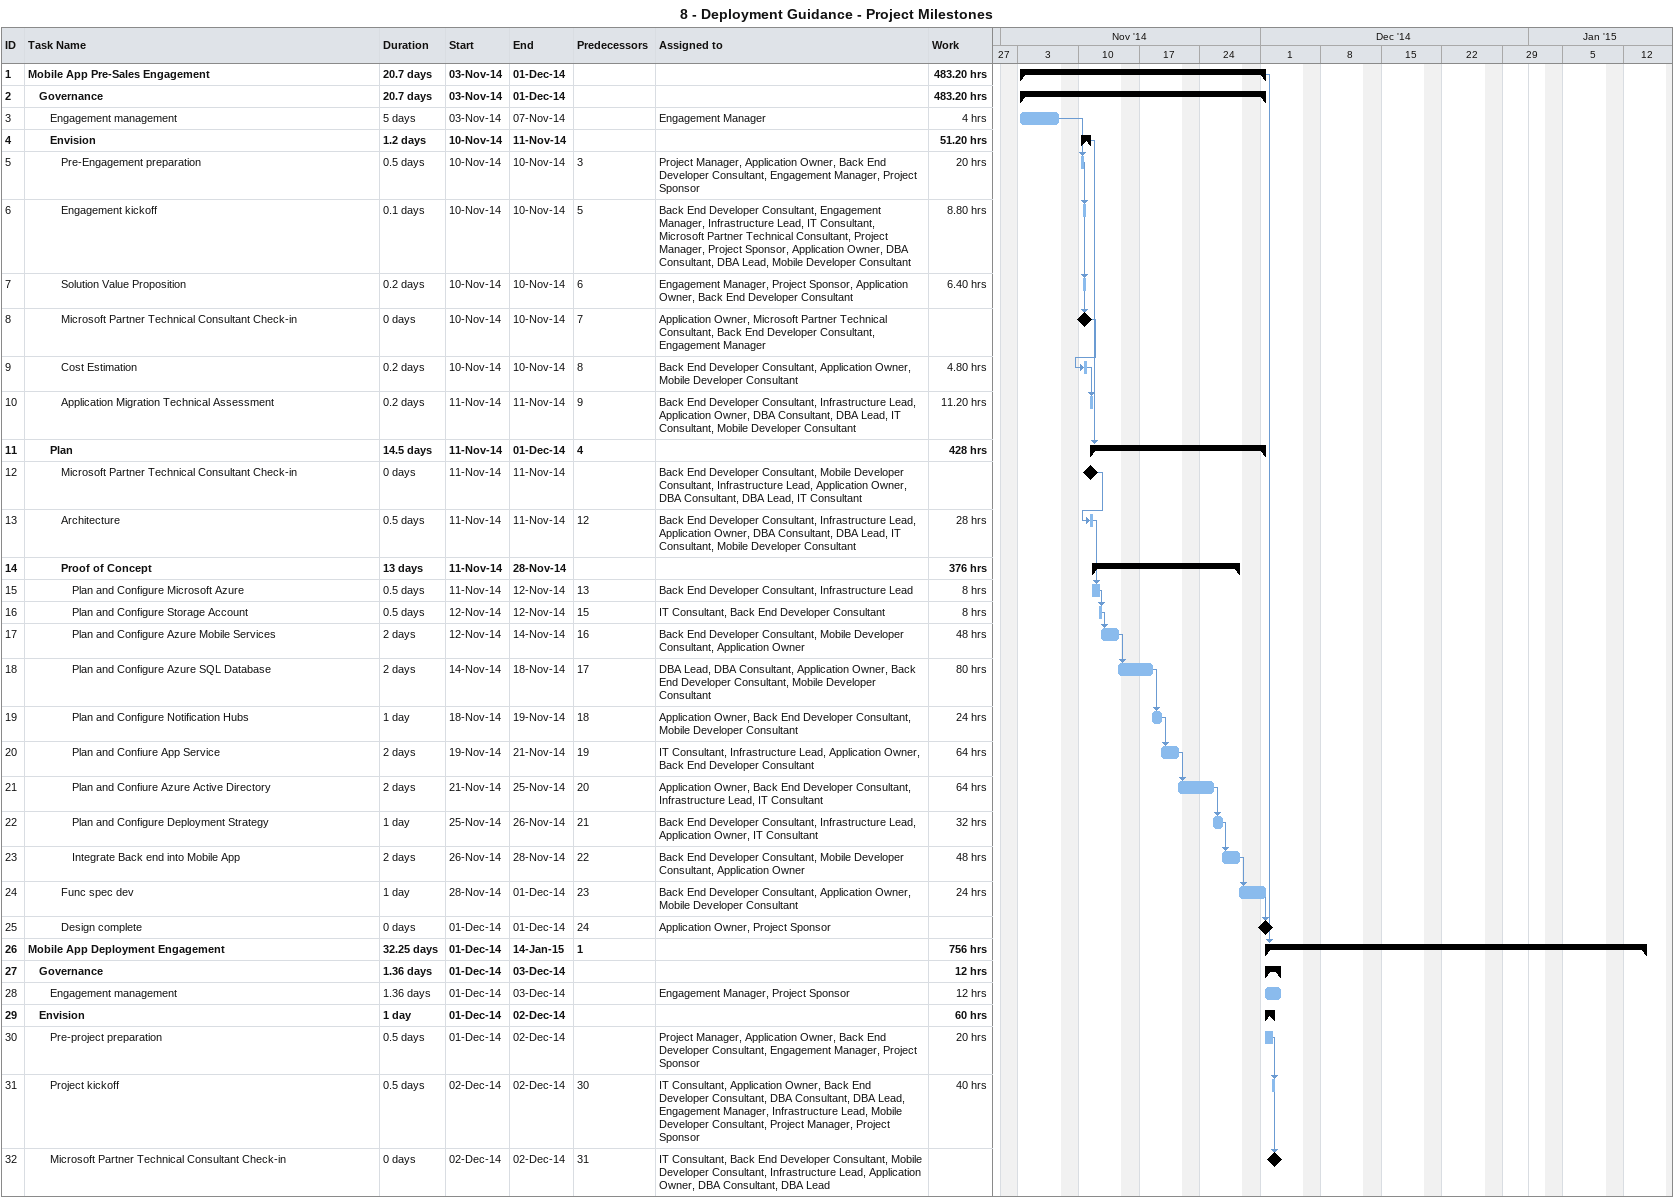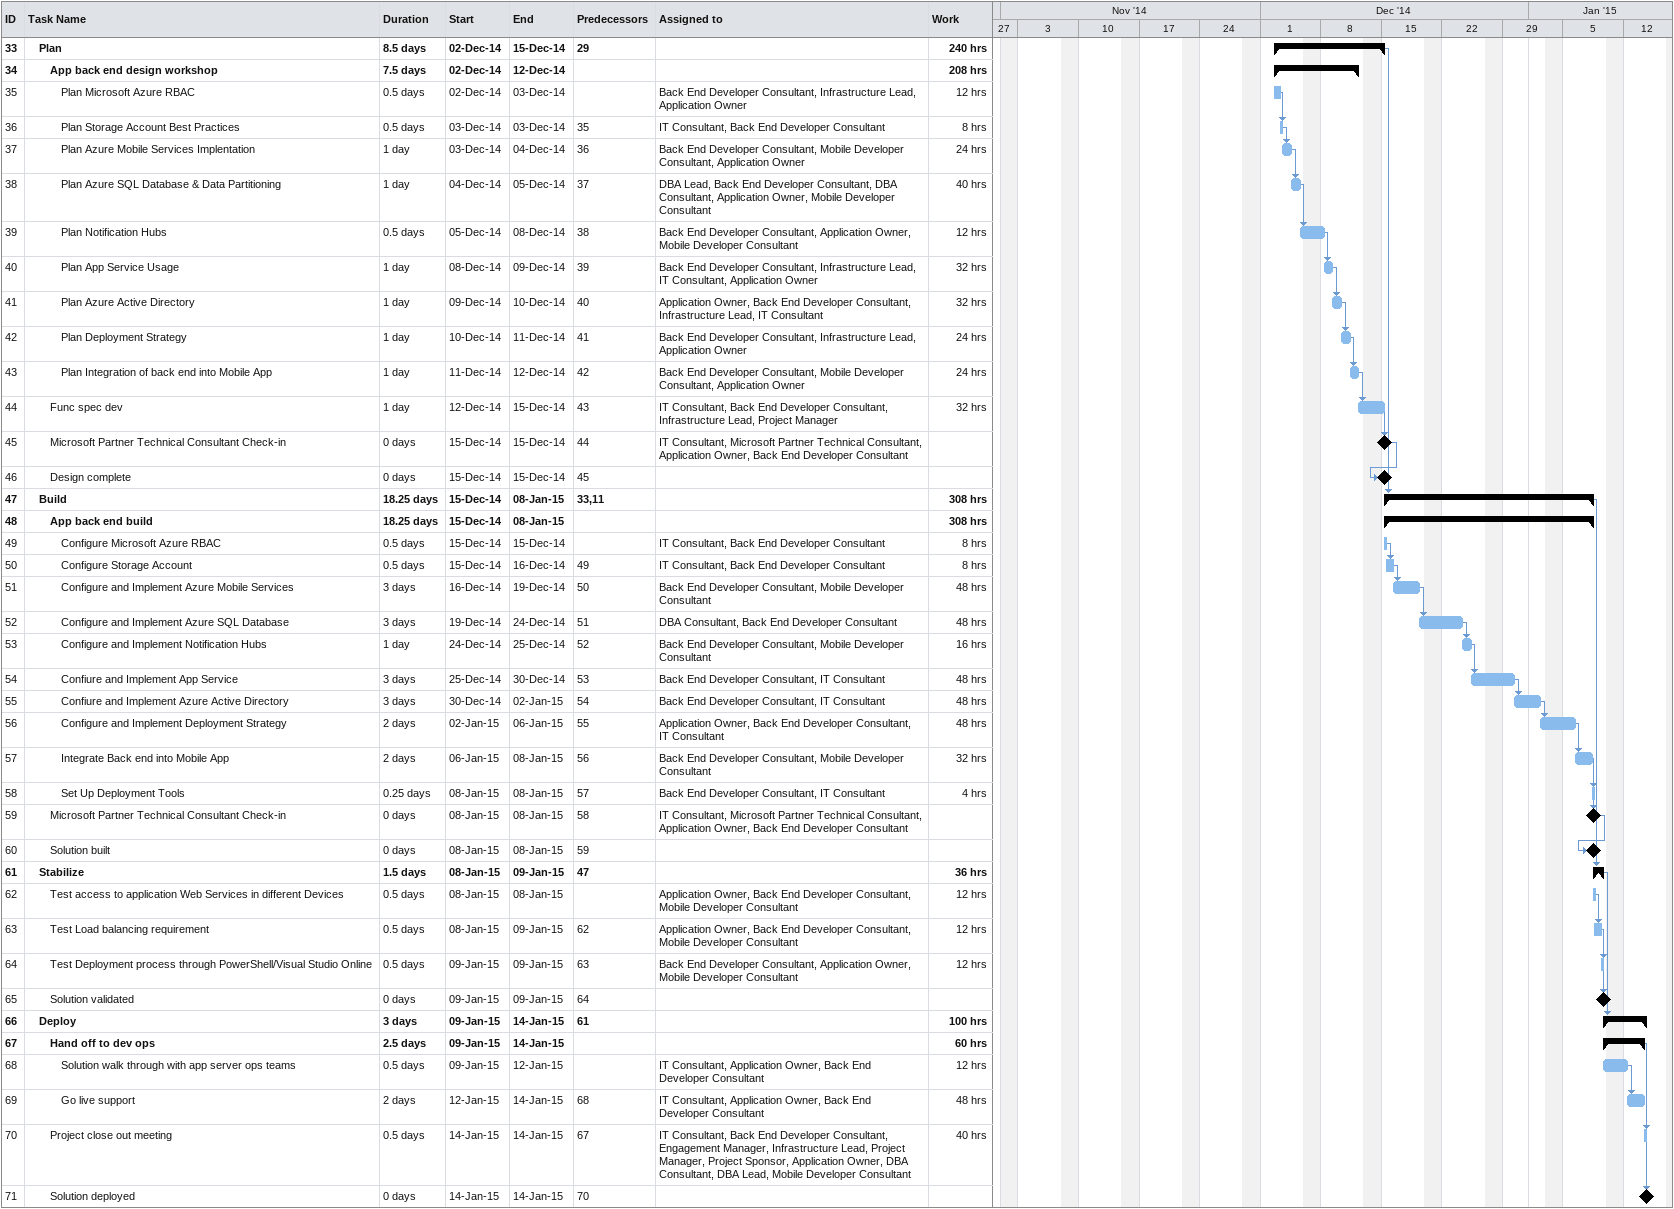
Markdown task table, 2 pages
8 - Deployment Guidance - Project Milestones

| ID | Level | Task | Duration | Start | Finish | Predecessors | Resources | Work (h) |
|---|---|---|---|---|---|---|---|---|
| 1 | 1 | **Mobile App Pre-Sales Engagement** | 20.7d | 2014-11-03 | 2014-12-01 |  |  | 483.20 |
| 2 | 2 | **Governance** | 20.7d | 2014-11-03 | 2014-12-01 |  |  | 483.20 |
| 3 | 3 | Engagement management | 5d | 2014-11-03 | 2014-11-07 |  | Engagement Manager | 4 |
| 4 | 3 | **Envision** | 1.2d | 2014-11-10 | 2014-11-11 |  |  | 51.20 |
| 5 | 4 | Pre-Engagement preparation | 0.5d | 2014-11-10 | 2014-11-10 | 3 | Project Manager, Application Owner, Back End Developer Consultant, Engagement Manager, Project Sponsor | 20 |
| 6 | 4 | Engagement kickoff | 0.1d | 2014-11-10 | 2014-11-10 | 5 | Back End Developer Consultant, Engagement Manager, Infrastructure Lead, IT Consultant, Microsoft Partner Technical Consultant, Project Manager, Project Sponsor, Application Owner, DBA Consultant, DBA Lead, Mobile Developer Consultant | 8.80 |
| 7 | 4 | Solution Value Proposition | 0.2d | 2014-11-10 | 2014-11-10 | 6 | Engagement Manager, Project Sponsor, Application Owner, Back End Developer Consultant | 6.40 |
| 8 | 4 | Microsoft Partner Technical Consultant Check-in | 0d | 2014-11-10 | 2014-11-10 | 7 | Application Owner, Microsoft Partner Technical Consultant, Back End Developer Consultant, Engagement Manager |  |
| 9 | 4 | Cost Estimation | 0.2d | 2014-11-10 | 2014-11-10 | 8 | Back End Developer Consultant, Application Owner, Mobile Developer Consultant | 4.80 |
| 10 | 4 | Application Migration Technical Assessment | 0.2d | 2014-11-11 | 2014-11-11 | 9 | Back End Developer Consultant, Infrastructure Lead, Application Owner, DBA Consultant, DBA Lead, IT Consultant, Mobile Developer Consultant | 11.20 |
| 11 | 3 | **Plan** | 14.5d | 2014-11-11 | 2014-12-01 | 4 |  | 428 |
| 12 | 4 | Microsoft Partner Technical Consultant Check-in | 0d | 2014-11-11 | 2014-11-11 |  | Back End Developer Consultant, Mobile Developer Consultant, Infrastructure Lead, Application Owner, DBA Consultant, DBA Lead, IT Consultant |  |
| 13 | 4 | Architecture | 0.5d | 2014-11-11 | 2014-11-11 | 12 | Back End Developer Consultant, Infrastructure Lead, Application Owner, DBA Consultant, DBA Lead, IT Consultant, Mobile Developer Consultant | 28 |
| 14 | 4 | **Proof of Concept** | 13d | 2014-11-11 | 2014-11-28 |  |  | 376 |
| 15 | 5 | Plan and Configure Microsoft Azure | 0.5d | 2014-11-11 | 2014-11-12 | 13 | Back End Developer Consultant, Infrastructure Lead | 8 |
| 16 | 5 | Plan and Configure Storage Account | 0.5d | 2014-11-12 | 2014-11-12 | 15 | IT Consultant, Back End Developer Consultant | 8 |
| 17 | 5 | Plan and Configure Azure Mobile Services | 2d | 2014-11-12 | 2014-11-14 | 16 | Back End Developer Consultant, Mobile Developer Consultant, Application Owner | 48 |
| 18 | 5 | Plan and Configure Azure SQL Database | 2d | 2014-11-14 | 2014-11-18 | 17 | DBA Lead, DBA Consultant, Application Owner, Back End Developer Consultant, Mobile Developer Consultant | 80 |
| 19 | 5 | Plan and Configure Notification Hubs | 1d | 2014-11-18 | 2014-11-19 | 18 | Application Owner, Back End Developer Consultant, Mobile Developer Consultant | 24 |
| 20 | 5 | Plan and Confiure App Service | 2d | 2014-11-19 | 2014-11-21 | 19 | IT Consultant, Infrastructure Lead, Application Owner, Back End Developer Consultant | 64 |
| 21 | 5 | Plan and Confiure Azure Active Directory | 2d | 2014-11-21 | 2014-11-25 | 20 | Application Owner, Back End Developer Consultant, Infrastructure Lead, IT Consultant | 64 |
| 22 | 5 | Plan and Configure Deployment Strategy | 1d | 2014-11-25 | 2014-11-26 | 21 | Back End Developer Consultant, Infrastructure Lead, Application Owner, IT Consultant | 32 |
| 23 | 5 | Integrate Back end into Mobile App | 2d | 2014-11-26 | 2014-11-28 | 22 | Back End Developer Consultant, Mobile Developer Consultant, Application Owner | 48 |
| 24 | 4 | Func spec dev | 1d | 2014-11-28 | 2014-12-01 | 23 | Back End Developer Consultant, Application Owner, Mobile Developer Consultant | 24 |
| 25 | 4 | Design complete | 0d | 2014-12-01 | 2014-12-01 | 24 | Application Owner, Project Sponsor |  |
| 26 | 1 | **Mobile App Deployment Engagement** | 32.25d | 2014-12-01 | 2015-01-14 | 1 |  | 756 |
| 27 | 2 | **Governance** | 1.36d | 2014-12-01 | 2014-12-03 |  |  | 12 |
| 28 | 3 | Engagement management | 1.36d | 2014-12-01 | 2014-12-03 |  | Engagement Manager, Project Sponsor | 12 |
| 29 | 2 | **Envision** | 1d | 2014-12-01 | 2014-12-02 |  |  | 60 |
| 30 | 3 | Pre-project preparation | 0.5d | 2014-12-01 | 2014-12-02 |  | Project Manager, Application Owner, Back End Developer Consultant, Engagement Manager, Project Sponsor | 20 |
| 31 | 3 | Project kickoff | 0.5d | 2014-12-02 | 2014-12-02 | 30 | IT Consultant, Application Owner, Back End Developer Consultant, DBA Consultant, DBA Lead, Engagement Manager, Infrastructure Lead, Mobile Developer Consultant, Project Manager, Project Sponsor | 40 |
| 32 | 3 | Microsoft Partner Technical Consultant Check-in | 0d | 2014-12-02 | 2014-12-02 | 31 | IT Consultant, Back End Developer Consultant, Mobile Developer Consultant, Infrastructure Lead, Application Owner, DBA Consultant, DBA Lead |  |
| 33 | 2 | **Plan** | 8.5d | 2014-12-02 | 2014-12-15 | 29 |  | 240 |
| 34 | 3 | **App back end design workshop** | 7.5d | 2014-12-02 | 2014-12-12 |  |  | 208 |
| 35 | 4 | Plan Microsoft Azure RBAC | 0.5d | 2014-12-02 | 2014-12-03 |  | Back End Developer Consultant, Infrastructure Lead, Application Owner | 12 |
| 36 | 4 | Plan Storage Account Best Practices | 0.5d | 2014-12-03 | 2014-12-03 | 35 | IT Consultant, Back End Developer Consultant | 8 |
| 37 | 4 | Plan Azure Mobile Services Implentation | 1d | 2014-12-03 | 2014-12-04 | 36 | Back End Developer Consultant, Mobile Developer Consultant, Application Owner | 24 |
| 38 | 4 | Plan Azure SQL Database & Data Partitioning | 1d | 2014-12-04 | 2014-12-05 | 37 | DBA Lead, Back End Developer Consultant, DBA Consultant, Application Owner, Mobile Developer Consultant | 40 |
| 39 | 4 | Plan Notification Hubs | 0.5d | 2014-12-05 | 2014-12-08 | 38 | Back End Developer Consultant, Application Owner, Mobile Developer Consultant | 12 |
| 40 | 4 | Plan App Service Usage | 1d | 2014-12-08 | 2014-12-09 | 39 | Back End Developer Consultant, Infrastructure Lead, IT Consultant, Application Owner | 32 |
| 41 | 4 | Plan Azure Active Directory | 1d | 2014-12-09 | 2014-12-10 | 40 | Application Owner, Back End Developer Consultant, Infrastructure Lead, IT Consultant | 32 |
| 42 | 4 | Plan Deployment Strategy | 1d | 2014-12-10 | 2014-12-11 | 41 | Back End Developer Consultant, Infrastructure Lead, Application Owner | 24 |
| 43 | 4 | Plan Integration of back end into Mobile App | 1d | 2014-12-11 | 2014-12-12 | 42 | Back End Developer Consultant, Mobile Developer Consultant, Application Owner | 24 |
| 44 | 3 | Func spec dev | 1d | 2014-12-12 | 2014-12-15 | 43 | IT Consultant, Back End Developer Consultant, Infrastructure Lead, Project Manager | 32 |
| 45 | 3 | Microsoft Partner Technical Consultant Check-in | 0d | 2014-12-15 | 2014-12-15 | 44 | IT Consultant, Microsoft Partner Technical Consultant, Application Owner, Back End Developer Consultant |  |
| 46 | 3 | Design complete | 0d | 2014-12-15 | 2014-12-15 | 45 |  |  |
| 47 | 2 | **Build** | 18.25d | 2014-12-15 | 2015-01-08 | 33, 11 |  | 308 |
| 48 | 3 | **App back end build** | 18.25d | 2014-12-15 | 2015-01-08 |  |  | 308 |
| 49 | 4 | Configure Microsoft Azure RBAC | 0.5d | 2014-12-15 | 2014-12-15 |  | IT Consultant, Back End Developer Consultant | 8 |
| 50 | 4 | Configure Storage Account | 0.5d | 2014-12-15 | 2014-12-16 | 49 | IT Consultant, Back End Developer Consultant | 8 |
| 51 | 4 | Configure and Implement Azure Mobile Services | 3d | 2014-12-16 | 2014-12-19 | 50 | Back End Developer Consultant, Mobile Developer Consultant | 48 |
| 52 | 4 | Configure and Implement Azure SQL Database | 3d | 2014-12-19 | 2014-12-24 | 51 | DBA Consultant, Back End Developer Consultant | 48 |
| 53 | 4 | Configure and Implement Notification Hubs | 1d | 2014-12-24 | 2014-12-25 | 52 | Back End Developer Consultant, Mobile Developer Consultant | 16 |
| 54 | 4 | Confiure and Implement App Service | 3d | 2014-12-25 | 2014-12-30 | 53 | Back End Developer Consultant, IT Consultant | 48 |
| 55 | 4 | Confiure and Implement Azure Active Directory | 3d | 2014-12-30 | 2015-01-02 | 54 | Back End Developer Consultant, IT Consultant | 48 |
| 56 | 4 | Configure and Implement Deployment Strategy | 2d | 2015-01-02 | 2015-01-06 | 55 | Application Owner, Back End Developer Consultant, IT Consultant | 48 |
| 57 | 4 | Integrate Back end into Mobile App | 2d | 2015-01-06 | 2015-01-08 | 56 | Back End Developer Consultant, Mobile Developer Consultant | 32 |
| 58 | 4 | Set Up Deployment Tools | 0.25d | 2015-01-08 | 2015-01-08 | 57 | Back End Developer Consultant, IT Consultant | 4 |
| 59 | 3 | Microsoft Partner Technical Consultant Check-in | 0d | 2015-01-08 | 2015-01-08 | 58 | IT Consultant, Microsoft Partner Technical Consultant, Application Owner, Back End Developer Consultant |  |
| 60 | 3 | Solution built | 0d | 2015-01-08 | 2015-01-08 | 59 |  |  |
| 61 | 2 | **Stabilize** | 1.5d | 2015-01-08 | 2015-01-09 | 47 |  | 36 |
| 62 | 3 | Test access to application Web Services in different Devices | 0.5d | 2015-01-08 | 2015-01-08 |  | Application Owner, Back End Developer Consultant, Mobile Developer Consultant | 12 |
| 63 | 3 | Test Load balancing requirement | 0.5d | 2015-01-08 | 2015-01-09 | 62 | Application Owner, Back End Developer Consultant, Mobile Developer Consultant | 12 |
| 64 | 3 | Test Deployment process through PowerShell/Visual Studio Online | 0.5d | 2015-01-09 | 2015-01-09 | 63 | Back End Developer Consultant, Application Owner, Mobile Developer Consultant | 12 |
| 65 | 3 | Solution validated | 0d | 2015-01-09 | 2015-01-09 | 64 |  |  |
| 66 | 2 | **Deploy** | 3d | 2015-01-09 | 2015-01-14 | 61 |  | 100 |
| 67 | 3 | **Hand off to dev ops** | 2.5d | 2015-01-09 | 2015-01-14 |  |  | 60 |
| 68 | 4 | Solution walk through with app server ops teams | 0.5d | 2015-01-09 | 2015-01-12 |  | IT Consultant, Application Owner, Back End Developer Consultant | 12 |
| 69 | 4 | Go live support | 2d | 2015-01-12 | 2015-01-14 | 68 | IT Consultant, Application Owner, Back End Developer Consultant | 48 |
| 70 | 3 | Project close out meeting | 0.5d | 2015-01-14 | 2015-01-14 | 67 | IT Consultant, Back End Developer Consultant, Engagement Manager, Infrastructure Lead, Project Manager, Project Sponsor, Application Owner, DBA Consultant, DBA Lead, Mobile Developer Consultant | 40 |
| 71 | 3 | Solution deployed | 0d | 2015-01-14 | 2015-01-14 | 70 |  |  |
